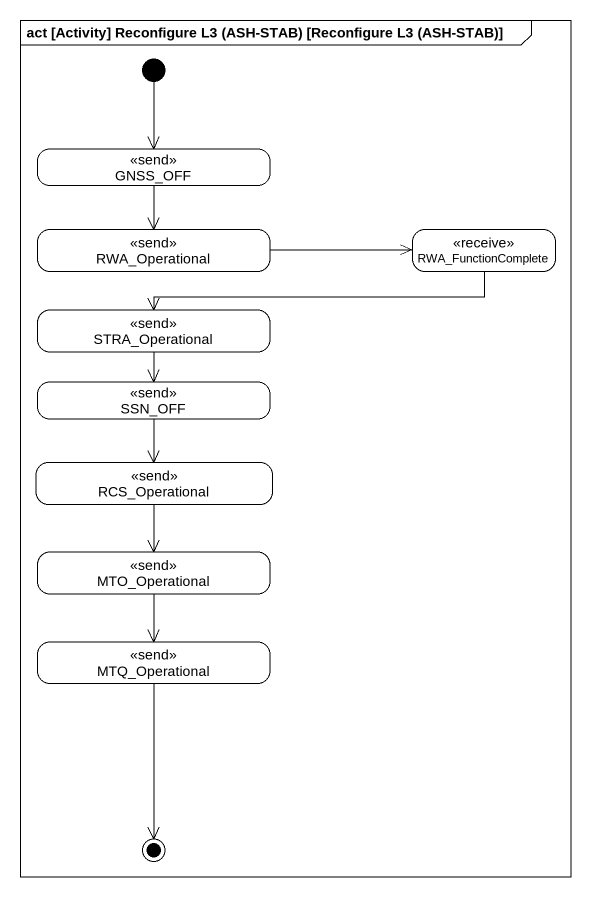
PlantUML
@startuml
mainframe act [Activity] Reconfigure L3 (ASH-STAB) [Reconfigure L3 (ASH-STAB)]
hide empty description
state GNSS_OFF <<send>>
state RWA_Operational <<send>>
state RWA_FunctionComplete <<receive>>
state STRA_Operational <<send>>
state SSN_OFF <<send>>
state RCS_Operational <<send>>
state MTO_Operational <<send>>
state MTQ_Operational <<send>>
[*] --> GNSS_OFF
GNSS_OFF --> RWA_Operational
RWA_Operational -right-> RWA_FunctionComplete
RWA_FunctionComplete -left-> STRA_Operational
STRA_Operational --> SSN_OFF
SSN_OFF --> RCS_Operational
RCS_Operational --> MTO_Operational
MTO_Operational --> MTQ_Operational
MTQ_Operational --> [*]
@enduml
